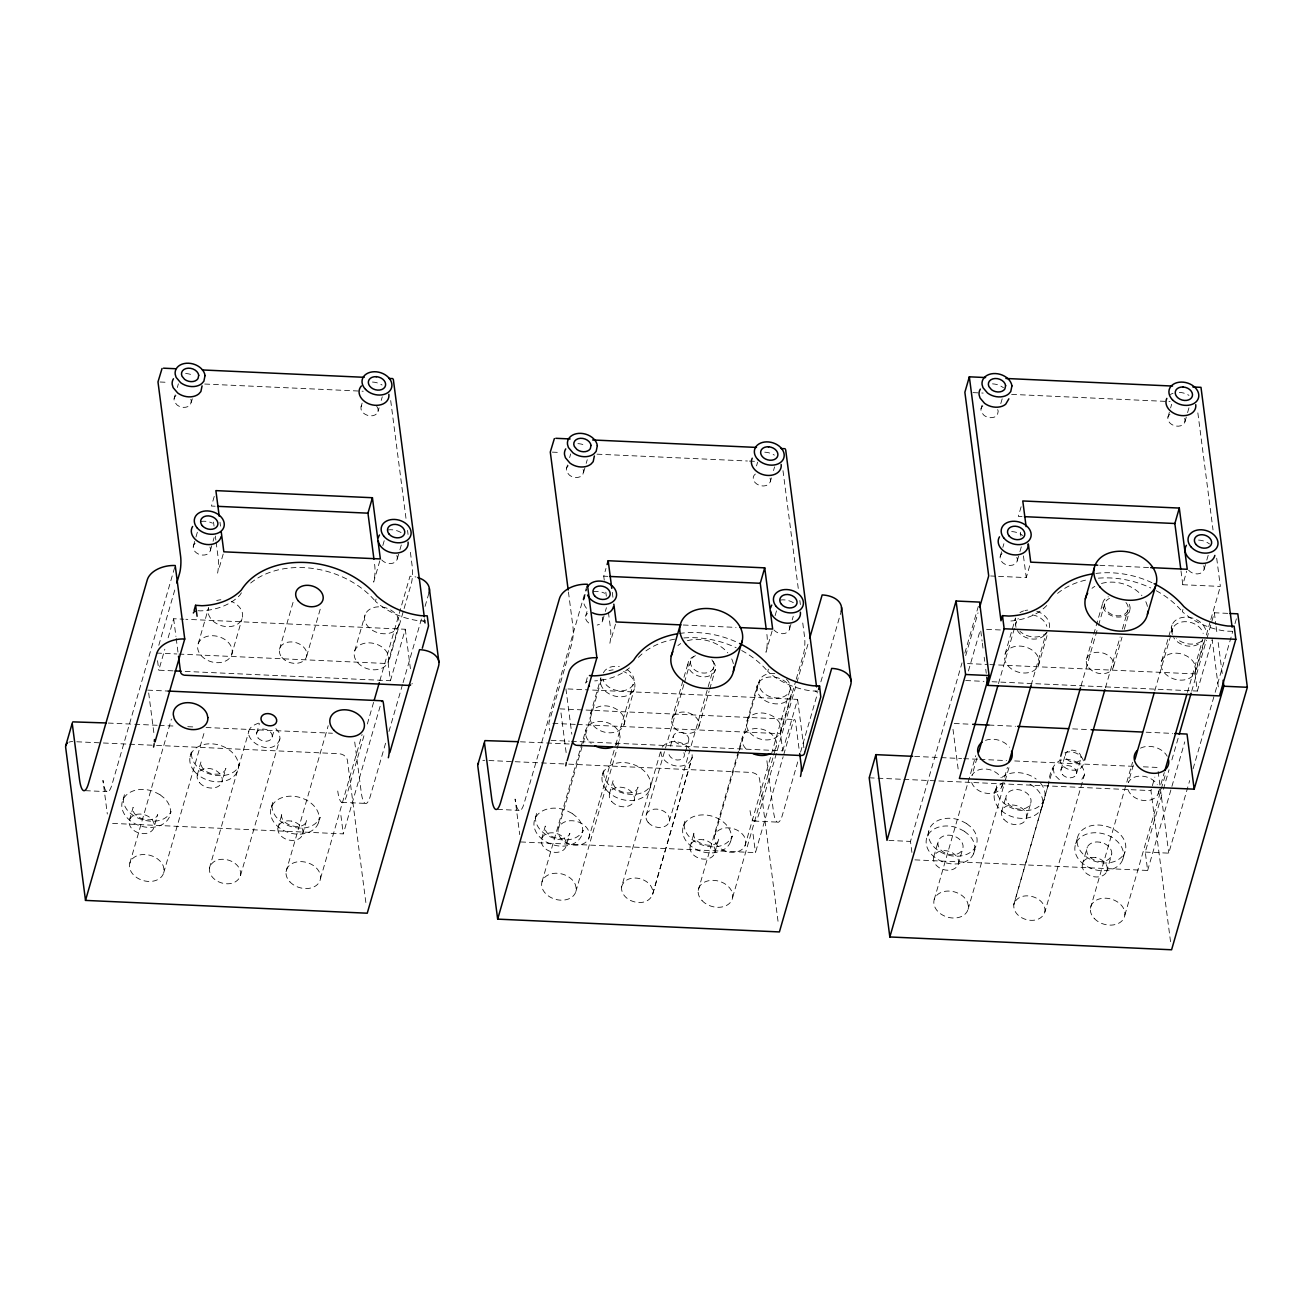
<?xml version="1.0" encoding="UTF-8"?>
<svg xmlns="http://www.w3.org/2000/svg" width="1313" height="1313" viewBox="0 0 1313 1313"><rect width="100%" height="100%" fill="white"/><g stroke="black" fill="none" stroke-linecap="round" stroke-linejoin="round"><path stroke-width="0.75" stroke-dasharray="5 3.75" d="M175.991 395.59A8.814 6.549 16.1 0 0 174.596 402.008L177.222 405.126A8.814 6.549 16.1 0 0 190.582 404.338L191.304 401.023A8.814 6.549 16.1 0 0 190.779 399.267M240.558 875.394C242.445 859.736 214.758 852.416 209.506 867.68C207.618 883.337 235.29 890.657 240.558 875.394L280.03 738.398L279.111 732.67L275.467 728.059M258.809 723.135C229.086 732.556 272.727 762.82 280.03 738.398M568.283 465.721A8.814 6.549 16.1 0 0 566.888 472.122L569.514 475.24A8.814 6.549 16.1 0 0 582.874 474.469L583.596 471.154A8.814 6.549 16.1 0 0 583.07 469.398M660.455 751.972L621.541 887.03C620.54 902.474 648.015 909.203 652.725 893.808L692.197 757.141L692.099 753.957M660.948 751.906C661.424 766.546 687.552 772.323 692.099 757.437M1048.151 785.387L1013.849 904.247C1011.962 919.888 1039.633 927.208 1044.902 911.961L1084.374 774.965C1085.096 767.087 1077.481 761.327 1070.44 759.882C1055.668 756.239 1049.399 770.55 1048.71 783.451M1044.902 911.961C1046.789 896.303 1019.101 888.983 1013.849 904.247M1013.734 904.854L1053.207 767.859M585.975 682.481L587.387 677.131M174.153 398.512L175.203 394.836M177.337 387.483L178.387 383.806M191.238 402.467L192.305 398.791M174.645 567.495L112.081 784.255A32.021 6.581 -87.4 0 1 102.956 780.365L107.321 814.027M158.807 645.274L175.663 586.895M193.306 546.224L195.424 538.872M195.965 537.033L197.557 531.519M173.004 670.845L158.791 670.188L164.831 649.229M168.146 637.79L173.644 618.735L183.804 619.194M123.077 799.519L124.554 794.365L123.373 798.32C122.027 819.345 161.581 830.473 171.051 811.549L169.246 817.31M214.232 496.396L211.442 506.047L215.513 506.244M129.413 820.215L133.138 807.347L132.892 809.153C133.22 818.409 151.504 823.793 156.887 816.259L157.708 814.618L153.982 827.485A12.802 9.519 16.1 0 1 133.187 829.931A12.802 9.519 16.1 0 1 137.947 814.142A12.802 9.519 16.1 0 1 153.982 827.485M210.392 550.475L212.509 543.122M213.051 541.284L214.101 537.608M129.839 863.117L171.412 719.081M219.386 567.265L223.276 553.758M198.214 643.698L208.619 607.673A17.611 13.081 16.1 0 0 220.387 625.333A17.611 13.081 16.1 0 0 241.773 619.391A17.611 13.081 16.1 0 0 231.252 601.387M190.09 756.83L191.632 750.97C188.612 773.373 226.772 784.321 238.195 767.514L239.705 763.657L238.227 768.794M163.698 872.833L204.713 730.75M231.662 654.711A17.611 13.081 16.1 0 0 210.457 635.787A17.611 13.081 16.1 0 0 202.711 657.124A17.611 13.081 16.1 0 0 231.662 654.711L242.052 618.686M197.262 775.212L201.037 761.638C199.182 773.111 220.141 778.494 225.229 770.124L225.852 768.433L222.127 781.301M209.391 868.287L248.863 731.292M279.538 649.213L293.62 600.402M256.626 733.228L259.416 723.578M361.059 406.784L362.125 403.107M272.152 737.085L274.384 729.355M306.684 656.09L320.766 607.279M378.029 411.478L379.096 407.801M381.213 400.449L382.28 396.772M271.364 807.265L272.841 802.112L272.021 806.182C272.497 826.517 310.59 837.743 320.175 817.31L318.353 823.087A24.816 18.448 16.1 0 1 277.47 826.189A24.816 18.448 16.1 0 1 288.745 796.252A24.816 18.448 16.1 0 1 318.353 823.087M277.864 828.257L282.279 813.01L281.639 814.7C280.03 824.991 302.088 831.392 306.274 821.872L306.651 820.1L302.253 835.347M286.07 871.668L328.201 725.679M382.822 545.535L384.414 540.02M379.802 560.881L373.68 582.102A12.014 2.462 -87.4 0 0 374.714 565.197L374.189 561.193M354.74 650.821L365.145 614.796M425.757 620.967L419.471 620.836A63.385 47.104 16.1 0 1 375.436 601.321L376.929 596.168M397.248 558.961L399.365 551.608M399.907 549.77L401.499 544.255M320.52 878.512L362.093 734.476M363.931 735.822L346.862 794.939A32.021 6.581 -87.4 0 1 337.753 791.033M367.345 723.988L373.598 702.324M379.851 680.643L410.001 576.21A24.011 15.296 -7.4 0 1 415.926 577.014M388.188 661.834A17.611 13.081 16.1 0 0 366.983 642.91A17.611 13.081 16.1 0 0 359.237 664.23A17.611 13.081 16.1 0 0 388.188 661.834L398.578 625.809A17.611 13.081 16.1 0 0 377.373 606.885A17.611 13.081 16.1 0 0 369.626 628.205A17.611 13.081 16.1 0 0 398.578 625.809M185.199 671.403L390.437 680.725L388.221 663.59L411.248 583.809A12.014 2.462 -87.4 0 0 412.282 566.904L410.181 550.672M112.606 823.399L343.3 833.886L380.622 704.605M390.437 680.725L405.29 629.255L185.839 619.276M385.579 743.224L370.348 796.006A32.021 6.581 -87.4 0 1 361.223 792.1L354.329 738.973M388.96 731.505L402.5 684.582M403.075 682.629L421.686 618.128M425.067 606.393L429.023 592.705M566.445 468.643L567.511 464.966M569.629 457.613L570.679 453.937M583.53 472.598L585.664 465.245M586.189 463.407L587.256 459.731M586.796 586.238L524.232 802.998A32.021 6.581 -87.4 0 1 515.106 799.092L519.718 834.608M583.793 599.352L586.763 589.061M585.598 616.355L587.732 609.002M604.259 580.182L603.734 576.177L605.966 568.447M535.228 818.245L536.722 813.108L535.523 817.063C534.178 838.088 573.732 849.216 583.202 830.292L581.396 836.053M602.683 620.589L604.817 613.237M605.342 611.398L606.409 607.722M541.58 838.958L545.289 826.09L545.059 827.896C545.371 837.152 563.671 842.519 569.038 834.986L569.858 833.361L566.133 846.229A12.802 9.519 16.1 0 1 545.338 848.658A12.802 9.519 16.1 0 1 550.098 832.885A12.802 9.519 16.1 0 1 566.133 846.229M611.677 637.396L615.584 623.888M541.99 881.86L585.811 730.028M590.522 713.812L600.911 677.787A17.611 13.081 16.1 0 0 612.679 695.447A17.611 13.081 16.1 0 0 634.064 689.522A17.611 13.081 16.1 0 0 623.544 671.517M558.829 827.272L582.512 745.193M583.087 743.24L601.699 678.739M602.24 775.556L603.783 769.713C600.763 792.116 638.939 803.064 650.345 786.241L651.872 782.384M588.651 838.679A16.019 11.899 16.1 0 0 570.63 820.723A16.019 11.899 16.1 0 0 561.948 839.532A16.019 11.899 16.1 0 0 588.651 838.679L615.157 746.818M615.731 744.865L633.211 684.286M575.849 891.576L619.67 739.744M623.954 724.842A17.611 13.081 16.1 0 0 602.749 705.902A17.611 13.081 16.1 0 0 595.002 727.238A17.611 13.081 16.1 0 0 623.954 724.842L634.36 688.816M609.413 793.938L613.187 780.382C611.333 791.837 632.292 797.221 637.379 788.867L638.003 787.16L634.294 800.027M671.829 719.327L688.176 662.72M646.078 815.389L683.876 684.45M684.434 682.497L690.654 660.997M670.451 746.161L673.241 736.527M756.534 465.885L757.601 462.209M685.435 751.955L688.767 740.368M669.384 821.183L713.944 666.774M698.976 726.204L709.118 691.065M709.693 689.112L715.322 669.597M770.337 481.592L771.388 477.916M773.521 470.563L774.572 466.886M652.709 894.12L692.197 757.141M683.515 825.992L684.992 820.855L684.171 824.909C684.664 845.244 722.741 856.486 732.326 836.053L730.52 841.814A24.816 18.448 16.1 0 1 689.62 844.915A24.816 18.448 16.1 0 1 700.896 814.979A24.816 18.448 16.1 0 1 730.52 841.814M690.014 847L694.429 831.736L693.789 833.443C692.181 843.717 714.239 850.118 718.441 840.599L718.818 838.843L714.403 854.09M775.113 615.649L776.705 610.135M772.11 630.995L765.971 652.233A12.014 2.462 -87.4 0 0 767.005 635.328L766.497 631.323M747.048 720.935L757.437 684.91M698.221 890.411L742.042 738.579M715.158 834.379L759.718 679.986M818.048 691.098L811.762 690.95A63.385 47.104 16.1 0 1 767.728 671.435L769.221 666.298M789.54 629.091L791.673 621.738M792.199 619.9L793.265 616.224M744.98 845.785A16.019 11.899 16.1 0 0 726.959 827.83A16.019 11.899 16.1 0 0 718.277 846.639A16.019 11.899 16.1 0 0 744.98 845.785L789.54 691.393M732.67 897.255L773.127 757.109M773.685 755.156L776.492 745.423M780.48 731.948A17.611 13.081 16.1 0 0 759.275 713.025A17.611 13.081 16.1 0 0 751.528 734.361A17.611 13.081 16.1 0 0 780.48 731.948L790.869 695.923A17.611 13.081 16.1 0 0 769.664 676.999A17.611 13.081 16.1 0 0 761.934 698.335A17.611 13.081 16.1 0 0 790.869 695.923M571.401 741.238L782.745 750.839L780.513 733.704L795.678 681.168M796.236 679.231L803.54 653.94A12.014 2.462 -87.4 0 0 804.574 637.035L802.473 620.803M807.938 644.207L759.012 813.666A32.021 6.581 -87.4 0 1 749.904 809.776M782.745 750.839L797.598 699.386L590.325 689.965M520.67 841.945L755.467 852.629L783.172 756.649M783.73 754.68L793.347 721.379A8.009 1.641 -87.4 0 1 795.612 722.363L799.404 751.578M797.73 761.967L782.499 814.733A32.021 6.581 -87.4 0 1 773.373 810.843L766.497 757.716M800.553 752.185L817.474 693.543M820.871 681.824L841.173 611.448M981.024 408.852L982.091 405.175M1000.785 403.616L1002.377 398.102M911.911 852.432L910.483 841.42L962.002 662.901M964.842 653.103L979.547 602.093M965.695 655.614L978.037 612.843M1000.194 556.564L1002.311 549.211M1002.853 547.373L1003.903 543.697M968.42 670.992L980.532 629.058M1021.12 506.736L1018.33 516.386L1022.4 516.583M927.421 836.069L929.653 828.355M1017.28 560.815L1019.397 553.462M1019.922 551.624L1021.514 546.11M933.756 856.782L938.221 841.338M998.586 576.341L1026.274 577.605L1030.163 564.098M934.183 899.684L975.756 755.648M1005.101 654.038L1015.507 618.013A17.611 13.081 16.1 0 0 1015.507 624.906M977.02 757.946L971.948 775.54A16.019 11.899 16.1 0 1 985.784 769.024A16.019 11.899 16.1 0 1 1000.949 777.591M998.454 683.679L1016.508 621.131M958.326 864.052A12.802 9.519 16.1 0 0 942.291 850.709A12.802 9.519 16.1 0 0 937.531 866.498A12.802 9.519 16.1 0 0 958.326 864.052L962.79 848.608A12.802 9.519 16.1 0 0 946.739 835.265A12.802 9.519 16.1 0 0 941.979 851.054A12.802 9.519 16.1 0 0 962.79 848.608M973.59 853.877L975.822 846.163M994.433 793.38L996.649 785.666M1001.77 786.947L1004.018 779.118M1004.593 777.165L1007.399 767.399M1031.099 685.304L1046.33 632.538M968.042 909.4L1004.56 782.876M1005.118 780.94L1009.057 767.301M1038.55 665.051A17.611 13.081 16.1 0 0 1017.345 646.127A17.611 13.081 16.1 0 0 1009.599 667.447A17.611 13.081 16.1 0 0 1038.55 665.051L1047.84 632.817M1001.606 811.779L1006.07 796.335M1026.471 817.851L1030.935 802.424M1086.425 659.553L1093.187 636.116M1093.745 634.163L1102.772 602.93M1081.042 685.846L1097.963 627.204M1098.538 625.251L1104.742 603.75M1060.97 769.779L1065.434 754.351M1167.946 417.124L1170.064 409.771M1170.605 407.933L1171.656 404.256M1076.496 773.636L1080.96 758.208M1105.464 687.717L1120.137 636.903M1122.402 629.075L1128.031 609.544M1113.572 666.43L1122.024 637.133M1124.273 629.337L1129.919 609.806M1184.917 421.818L1187.05 414.465M1187.576 412.627L1189.168 407.112M1075.692 843.832L1077.924 836.102M1082.207 864.824L1087.361 847M1216.691 558.173L1220.351 586.435L1182.8 584.728L1186.689 571.204M1090.414 908.235L1132.545 762.246M1161.628 661.145L1168.193 638.397M1168.751 636.51L1172.033 625.119M1133.349 765.052L1128.277 782.646A16.019 11.899 16.1 0 1 1142.113 776.131A16.019 11.899 16.1 0 1 1157.278 784.698M1154.784 690.786L1172.837 628.238M1106.596 871.914L1111.75 854.09M1232.644 631.307L1226.358 631.159A63.385 47.104 16.1 0 1 1182.324 611.661L1183.801 606.508M1204.136 569.3L1206.253 561.948M1206.795 560.109L1208.387 554.595M1122.697 859.654A24.816 18.448 16.1 0 0 1093.089 832.819A24.816 18.448 16.1 0 0 1081.814 862.756A24.816 18.448 16.1 0 0 1122.697 859.654L1124.929 851.924A24.816 18.448 16.1 0 0 1095.321 825.089A24.816 18.448 16.1 0 0 1084.046 855.026A24.816 18.448 16.1 0 0 1124.929 851.924M1170.54 941.716L1150.943 790.607L1154.849 777.099M1158.099 794.053L1160.347 786.224M1160.922 784.271L1164.303 772.553M1187.428 692.411L1202.659 639.644A16.019 11.899 16.1 0 1 1188.823 646.16A16.019 11.899 16.1 0 1 1173.658 637.593M1124.864 915.079L1165.878 772.996M1195.076 672.174A17.611 13.081 16.1 0 0 1173.871 653.234A17.611 13.081 16.1 0 0 1166.125 674.57A17.611 13.081 16.1 0 0 1195.076 672.174L1204.366 639.94M992.086 681.726L1197.325 691.065L1195.109 673.914L1205.761 636.986M1206.335 635.032L1210.258 621.426M1210.816 619.473L1220.351 586.435M914.898 859.867L1147.644 870.453L1145.264 852.088L1162.826 791.279M1163.384 789.31L1169.046 769.697M1171.885 759.882L1178.68 736.347M1191.695 691.229L1206.417 640.235M1206.975 638.266L1214.344 612.761L1228.032 613.384M1197.325 691.065L1212.178 639.595L1218.71 689.883M1147.644 870.453L1184.769 741.861M1145.264 852.088L1168.751 853.155L1189.693 780.579M1193.09 768.794L1214.607 694.265M1215.182 692.296L1232.726 631.487M1234.991 623.642L1237.256 615.797M621.541 887.03C625.924 871.159 654.334 878.085 652.725 893.808M1053.19 768.171L1054.339 774.818L1060.888 781.12M1084.374 774.965L1080.927 780.874M662.195 747.146C668.711 738.53 682.826 740.86 689.309 748.377M973.015 392.62L983.174 393.079M1011.617 394.376L1170.113 401.581M160.022 382.001L168.146 382.378M204.73 384.036L363.225 391.241M552.313 452.132L560.454 452.493M597.021 454.167L747.409 460.994M749.428 461.093L755.533 461.372M1099.834 565.312L1148.629 567.528M990.675 575.98L996.616 576.259M603.734 576.177L607.804 576.358M986.621 629.337L1000.851 629.994M683.22 625.004L736.068 627.401M967.517 663.574L987.836 664.493M989.871 664.591L1195.109 673.914M965.679 680.528L983.962 681.365M156.559 653.053L176.878 653.972M178.913 654.071L388.221 663.59M567.971 688.948L588.29 689.867M954.272 723.479L970.602 724.234M988.984 725.055L1015.523 726.27M1072.688 728.863L1089.019 729.618M1146.183 732.211L1172.722 733.409M147.68 690.129L168.097 691.065M559.83 708.872L794.628 719.54M552.921 723.365L575.275 724.382M577.31 724.464L780.513 733.704M914.669 756.403L939.172 757.519M941.208 757.617L961.625 758.537M963.676 758.635L977.972 759.291M980.007 759.374L1006.546 760.588M1014.719 760.949L1133.135 766.332M1143.344 766.808L1157.623 767.449M551.083 740.319L569.366 741.139M108.273 723.053L132.728 724.169M134.763 724.267L157.183 725.285M159.218 725.383L175.532 726.122M187.759 726.68L195.9 727.041M206.092 727.5L332.452 733.245M520.424 741.796L569.333 744.011M76.778 741.779L101.331 742.895M103.382 742.994L154.557 745.324M156.608 745.407L338.77 753.695A8.009 5.941 16.1 0 1 347.403 760.161L366.196 905.149M488.928 760.522L566.707 764.051M568.759 764.15L750.921 772.421A8.009 5.941 16.1 0 1 759.554 778.904L778.363 923.892M869.206 777.805L901.867 779.282M903.902 779.38L1150.943 790.607M85.427 790.672L106.944 791.641M341.741 802.325L365.211 803.392M497.578 809.399L519.095 810.384M753.892 821.052L777.362 822.119M888.95 840.435L910.483 841.42M198.017 610.709L200.429 610.873A63.385 47.104 16.1 0 0 239.885 595.15A80.06 59.495 16.1 0 1 242.134 591.884M1197.85 412.873L1213.031 529.927M1214.344 612.761L1215.887 624.676M1216.15 626.662L1217.167 634.606M1218.201 642.549L1222.584 676.293M1180.994 570.892L1182.8 584.728M1158.148 771.437L1168.751 853.155M1020.382 532.192L1020.89 536.131M1023.451 555.891L1026.274 577.605M980.795 631.077L982.091 641.138M982.354 643.14L983.142 649.18M984.176 657.222L984.701 661.243M985.751 669.285L986.26 673.323M952.992 729.289L958.605 772.586M782.991 470.678L798.517 590.374M799.847 600.517L800.372 604.571M797.598 699.386L804.508 752.644M753.071 834.264L755.467 852.629M612.285 592.327L613.056 598.252M605.818 592.179L606.327 596.184M608.411 612.203L610.479 628.205A12.014 2.462 -87.4 0 1 609.445 645.11M568.447 592.015L572.928 626.498A12.014 2.462 -87.4 0 1 571.877 643.403L548.85 723.168L549.852 730.799M565.936 688.849L571.828 734.213M566.133 752.595L560.832 711.679A8.009 1.641 -87.4 0 0 560.569 710.284M424.542 618.817L425.067 622.871M390.7 400.563L406.226 520.243M407.539 530.386L408.064 534.457M405.29 629.255L410.411 668.711M340.92 815.521L343.3 833.886M219.993 522.213L220.502 526.152M213.51 522.065L214.035 526.07M215.332 536.065L215.857 540.07M216.12 542.072L218.188 558.091A12.014 2.462 -87.4 0 1 217.154 574.996M173.644 618.735L175.942 636.477M176.205 638.446L177.994 652.266M157.544 660.669L158.791 670.188M148.681 692.952L154.245 735.805M68.883 742.239A8.009 5.941 16.1 0 1 72.675 741.599M372.465 382.05A15.214 11.308 16.1 0 1 382.067 385.004M209.932 546.979A8.814 6.549 16.1 0 1 200.462 554.759A8.814 6.549 16.1 0 1 195.145 543.319M387.844 529.96A15.264 11.341 16.1 0 1 402.648 533.636M412.184 683.302A4.005 2.971 16.1 0 1 411.888 684.024M216.678 600.583A17.611 13.081 16.1 0 1 220.847 599.762M200.987 521.458A15.264 11.341 16.1 0 1 212.46 523.148M250.668 583.038A80.06 59.495 16.1 0 1 375.436 601.321M185.625 373.516A15.264 11.341 16.1 0 1 193.29 375.42M422.835 621A4.005 2.528 -9.5 0 1 425.018 623.544M376.733 406.308A8.814 6.549 16.1 0 1 374.96 414.99A8.814 6.549 16.1 0 1 363.307 412.971A8.814 6.549 16.1 0 1 363.045 403.944M396.805 555.481A8.814 6.549 16.1 0 1 392.817 563.211A8.814 6.549 16.1 0 1 381.689 559.88M745.899 748.804A17.611 13.081 16.1 0 1 747.163 730.996A17.611 13.081 16.1 0 1 770.534 733.278A17.611 13.081 16.1 0 1 773.341 751.496M615.6 745.39A17.611 13.081 16.1 0 0 620.031 736.33L619.194 732.802A17.611 13.081 16.1 0 0 599.581 721.411A17.611 13.081 16.1 0 0 585.467 733.458L586.287 736.97A17.611 13.081 16.1 0 0 591.162 743.355M683.909 752.644A8.009 5.941 16.1 0 1 677.344 760.014A8.009 5.941 16.1 0 1 668.777 751.955M482.839 760.44A8.009 5.941 16.1 0 1 484.842 760.325M764.757 452.181A15.214 11.308 16.1 0 1 774.358 455.119M602.24 617.11A8.814 6.549 16.1 0 1 597.218 625.07M588.684 622.953A8.814 6.549 16.1 0 1 587.436 613.434M780.135 600.074A15.264 11.341 16.1 0 1 794.939 603.75M586.435 608.28A15.264 11.341 16.1 0 1 584.925 596.611M593.279 591.589A15.264 11.341 16.1 0 1 604.751 593.263M608.969 670.697A17.611 13.081 16.1 0 1 613.155 669.876M638.397 657.37A80.06 59.495 16.1 0 1 642.976 653.168M645.947 650.887A80.06 59.495 16.1 0 1 675.998 638.922M683.827 637.954A80.06 59.495 16.1 0 1 736.183 647.736M741.697 650.526A80.06 59.495 16.1 0 1 767.728 671.435M629.485 667.857A63.385 47.104 16.1 0 1 594.691 680.889M577.933 443.646A15.264 11.341 16.1 0 1 585.598 445.55M679.412 633.473A80.06 59.495 16.1 0 1 737.66 642.582M815.127 691.114A4.005 2.528 -9.5 0 1 817.359 693.001M585.647 683.137A4.005 2.577 -5.3 0 1 587.321 681.398M712.959 661.391A14.016 10.406 16.1 0 1 709.726 675.768A14.016 10.406 16.1 0 1 690.54 670.91A14.016 10.406 16.1 0 1 693.773 656.533M770.042 478.113A8.814 6.549 16.1 0 1 766.004 485.597A8.814 6.549 16.1 0 1 755.09 482.593A8.814 6.549 16.1 0 1 755.336 474.059M789.097 625.595A8.814 6.549 16.1 0 1 785.108 633.342A8.814 6.549 16.1 0 1 773.981 629.994M786.438 679.133A16.019 11.899 16.1 0 1 781.629 697.4A16.019 11.899 16.1 0 1 759.209 686.174A16.019 11.899 16.1 0 1 775.622 673.717M627.007 669.564A16.019 11.899 16.1 0 1 627.089 689.719A16.019 11.899 16.1 0 1 602.88 679.067M603.389 672.88A16.019 11.899 16.1 0 1 619.293 666.61M677.918 645.569A32.021 23.798 16.1 0 1 680.725 643.6M687.388 640.728A32.021 23.798 16.1 0 1 727.812 652.873M731.718 658.929A32.021 23.798 16.1 0 1 733.606 665.314M711.859 659.766A12.014 8.928 16.1 0 1 709.201 672.108A12.014 8.928 16.1 0 1 692.722 668.022A12.014 8.928 16.1 0 1 695.398 655.663M1092.006 588.322A32.021 23.798 16.1 0 1 1094.812 586.353M1101.476 583.481A32.021 23.798 16.1 0 1 1141.916 595.642M1145.806 601.682A32.021 23.798 16.1 0 1 1147.414 606.475M1125.963 602.519A12.014 8.928 16.1 0 1 1123.288 614.861A12.014 8.928 16.1 0 1 1106.81 610.775A12.014 8.928 16.1 0 1 1109.485 598.433M1064.925 752.825A12.014 8.928 16.1 0 1 1082.848 759.177A12.014 8.928 16.1 0 1 1073.016 770.222A12.014 8.928 16.1 0 1 1060.182 758.159M1158.887 791.05A16.019 11.899 16.1 0 1 1144.263 800.553A16.019 11.899 16.1 0 1 1127.769 788.834M1172.328 634.442A16.019 11.899 16.1 0 1 1184.638 621.689A16.019 11.899 16.1 0 1 1203.168 633.457M1002.558 783.943A16.019 11.899 16.1 0 1 987.934 793.446A16.019 11.899 16.1 0 1 971.439 781.727M1044.524 635.164A16.019 11.899 16.1 0 1 1017.329 630.486M1015.999 627.335A16.019 11.899 16.1 0 1 1018.314 618.521M1032.395 614.878A16.019 11.899 16.1 0 1 1046.838 626.35M1140.472 748.18A17.611 13.081 16.1 0 1 1167.208 756.272M985.505 740.384A17.611 13.081 16.1 0 1 1009.451 747.245M1029.934 784.206A24.816 18.448 16.1 0 1 1038.452 812.616A24.816 18.448 16.1 0 1 1002.131 811.27A24.816 18.448 16.1 0 1 1002.574 783.188M1040.52 783.139A24.816 18.448 16.1 0 1 1024.222 810.663A24.816 18.448 16.1 0 1 997.699 782.614M1001.835 777.444A24.816 18.448 16.1 0 1 1036.154 779.019M982.863 405.93A8.814 6.549 16.1 0 0 981.484 412.331L984.11 415.45A8.814 6.549 16.1 0 0 997.47 414.678L998.175 411.363A8.814 6.549 16.1 0 0 997.667 409.607M1170.408 394.524A15.214 11.308 16.1 0 1 1173.051 393.26M1179.337 392.39A15.214 11.308 16.1 0 1 1188.954 395.344M992.513 383.856A15.264 11.341 16.1 0 1 1003.509 387.762M1011.683 531.568A15.264 11.341 16.1 0 1 1022.679 535.474M1198.539 540.07A15.264 11.341 16.1 0 1 1209.536 543.959M1184.621 418.338A8.814 6.549 16.1 0 1 1180.6 425.822A8.814 6.549 16.1 0 1 1169.686 422.802A8.814 6.549 16.1 0 1 1169.916 414.268M1129.246 604.259A14.016 10.406 16.1 0 1 1122.254 616.667A14.016 10.406 16.1 0 1 1104.479 610.266A14.016 10.406 16.1 0 1 1108.353 596.759M1016.82 557.319A8.814 6.549 16.1 0 1 1012.504 565.148A8.814 6.549 16.1 0 1 1001.31 561.176A8.814 6.549 16.1 0 1 1003.674 552.658M1203.676 565.821A8.814 6.549 16.1 0 1 1199.688 573.551A8.814 6.549 16.1 0 1 1188.577 570.203M1047.216 632.029A17.611 13.081 16.1 0 1 1019.988 631.422M1019.988 612.597A17.611 13.081 16.1 0 1 1023.566 610.922M1024.895 610.545A17.611 13.081 16.1 0 1 1027.734 610.102M1036.696 611.202A17.611 13.081 16.1 0 1 1048.939 629.025M1200.985 641.565A17.611 13.081 16.1 0 1 1176.514 638.545M1172.033 632.013A17.611 13.081 16.1 0 1 1186.476 617.143A17.611 13.081 16.1 0 1 1206.056 632.768M1046.773 605.49A63.385 47.104 16.1 0 1 1007.301 621.213M1057.556 593.378A80.06 59.495 16.1 0 1 1088.69 579.476M1098.423 578.163A80.06 59.495 16.1 0 1 1150.762 587.945M1156.277 590.735A80.06 59.495 16.1 0 1 1182.324 611.661M1095.945 573.42A80.06 59.495 16.1 0 1 1152.256 582.808M1100.245 842.207L1096.962 841.928A12.802 9.519 16.1 0 0 1088.92 856.06A12.802 9.519 16.1 0 0 1110.125 857.898A12.802 9.519 16.1 0 0 1100.245 842.207M1095.797 857.652L1092.514 857.373A12.802 9.519 16.1 0 0 1084.472 871.487A12.802 9.519 16.1 0 0 1105.677 873.342A12.802 9.519 16.1 0 0 1095.797 857.652M703.604 839.828L700.321 839.532A12.802 9.519 16.1 0 0 692.279 853.663A12.802 9.519 16.1 0 0 713.484 855.502A12.802 9.519 16.1 0 0 703.604 839.828M291.453 821.085L288.171 820.806A12.802 9.519 16.1 0 0 280.129 834.937A12.802 9.519 16.1 0 0 301.334 836.775A12.802 9.519 16.1 0 0 291.453 821.085M966.499 823.497L960.591 820.461A24.816 18.448 16.1 0 0 928.357 834.641A24.816 18.448 16.1 0 0 961.543 855.846A24.816 18.448 16.1 0 0 971.078 827.157L966.499 823.497M964.267 831.211L958.359 828.175A24.816 18.448 16.1 0 0 926.125 842.355A24.816 18.448 16.1 0 0 959.327 863.56A24.816 18.448 16.1 0 0 968.846 834.887L964.267 831.211M572.074 813.387L566.166 810.351A24.816 18.448 16.1 0 0 533.931 824.531A24.816 18.448 16.1 0 0 567.134 845.736A24.816 18.448 16.1 0 0 576.67 817.047L572.074 813.387M159.923 794.66L154.015 791.624A24.816 18.448 16.1 0 0 121.781 805.788A24.816 18.448 16.1 0 0 154.983 827.009A24.816 18.448 16.1 0 0 164.502 798.32L159.923 794.66M968.387 905.97L967.566 902.458A17.611 13.081 16.1 0 0 947.953 891.051A17.611 13.081 16.1 0 0 933.822 903.114L934.659 906.626A17.611 13.081 16.1 0 0 954.272 918.033A17.611 13.081 16.1 0 0 968.387 905.97M576.21 888.146L575.373 884.634A17.611 13.081 16.1 0 0 555.76 873.227A17.611 13.081 16.1 0 0 541.645 885.274L542.466 888.803A17.611 13.081 16.1 0 0 562.079 900.193A17.611 13.081 16.1 0 0 576.21 888.146M164.043 869.419L163.222 865.891A17.611 13.081 16.1 0 0 143.609 854.5A17.611 13.081 16.1 0 0 129.478 866.547L130.315 870.059A17.611 13.081 16.1 0 0 149.928 881.466A17.611 13.081 16.1 0 0 164.043 869.419M194.373 771.338A24.816 18.448 16.1 0 0 236.389 773.259A24.816 18.448 16.1 0 0 211.705 743.831A24.816 18.448 16.1 0 0 194.373 771.338M289.927 881.893A17.611 13.081 16.1 0 0 319.486 881.778A17.611 13.081 16.1 0 0 300.464 861.607A17.611 13.081 16.1 0 0 289.927 881.893M199.527 782.696A12.802 9.519 16.1 0 0 221.208 783.598A12.802 9.519 16.1 0 0 208.373 768.45A12.802 9.519 16.1 0 0 199.527 782.696M258.021 737.906A8.009 5.941 16.1 0 0 271.578 738.513A8.009 5.941 16.1 0 0 263.601 729.027A8.009 5.941 16.1 0 0 258.021 737.906M281.901 657.403A14.016 10.406 16.1 0 0 305.634 658.601A14.016 10.406 16.1 0 0 291.814 641.942A14.016 10.406 16.1 0 0 281.901 657.403M606.524 790.065A24.816 18.448 16.1 0 0 648.54 792.002A24.816 18.448 16.1 0 0 623.856 762.574A24.816 18.448 16.1 0 0 606.524 790.065M702.078 900.636A17.611 13.081 16.1 0 0 731.653 900.521A17.611 13.081 16.1 0 0 712.614 880.334A17.611 13.081 16.1 0 0 702.078 900.636M611.677 801.422A12.802 9.519 16.1 0 0 633.358 802.341A12.802 9.519 16.1 0 0 620.524 787.193A12.802 9.519 16.1 0 0 611.677 801.422M674.619 741.205A8.009 5.941 16.1 0 0 688.176 741.812A8.009 5.941 16.1 0 0 680.216 732.326A8.009 5.941 16.1 0 0 674.619 741.205M674.193 727.517A14.016 10.406 16.1 0 0 697.925 728.715A14.016 10.406 16.1 0 0 684.106 712.056A14.016 10.406 16.1 0 0 674.193 727.517M648.162 822.414A12.014 8.928 16.1 0 0 668.498 823.333A12.014 8.928 16.1 0 0 656.533 809.103A12.014 8.928 16.1 0 0 648.162 822.414M1094.271 918.46A17.611 13.081 16.1 0 0 1123.83 918.345A17.611 13.081 16.1 0 0 1104.807 898.174A17.611 13.081 16.1 0 0 1094.271 918.46M1003.871 819.263A12.802 9.519 16.1 0 0 1025.551 820.165A12.802 9.519 16.1 0 0 1012.717 805.017A12.802 9.519 16.1 0 0 1003.871 819.263M1008.318 803.819A12.802 9.519 16.1 0 0 1029.999 804.721A12.802 9.519 16.1 0 0 1017.165 789.573A12.802 9.519 16.1 0 0 1008.318 803.819M1066.812 759.029A8.009 5.941 16.1 0 0 1080.369 759.636A8.009 5.941 16.1 0 0 1072.393 750.15A8.009 5.941 16.1 0 0 1066.812 759.029M1062.365 774.473A8.009 5.941 16.1 0 0 1075.905 775.08A8.009 5.941 16.1 0 0 1067.945 765.594A8.009 5.941 16.1 0 0 1062.365 774.473M1088.789 667.743A14.016 10.406 16.1 0 0 1112.521 668.941A14.016 10.406 16.1 0 0 1098.702 652.282A14.016 10.406 16.1 0 0 1088.789 667.743"/><path stroke-width="1.5" d="M202.071 385.874L200.889 391.553L198.772 393.933A15.264 11.341 16.1 0 1 177.665 392.964L173.152 387.647L172.216 384.512A15.264 11.341 16.1 0 1 173.464 378.768M594.362 455.988L593.181 461.667L591.063 464.047A15.264 11.341 16.1 0 1 569.957 463.095L565.443 457.777L564.524 454.643A15.264 11.341 16.1 0 1 565.755 448.898M393.358 379.572L424.28 616.782M785.666 449.703L816.571 686.896M65.716 745.784L72.346 722.807M176.779 583.005L179.586 573.289A12.014 2.462 -87.4 0 0 180.62 556.384L157.987 381.919L162.041 368.493M389.813 752.595L419.536 649.656A24.011 15.296 -7.4 0 1 438.558 666.167L367.246 913.208L85.509 900.406L156.805 653.365A24.011 15.296 -7.4 0 1 184.739 638.988L175.22 565.526A24.011 15.296 -7.4 0 0 147.269 579.903L88.595 783.188A32.021 6.581 -87.4 0 1 79.486 779.298L72.33 724.202M155.032 741.927L184.739 638.988M194.094 610.447L195.588 605.293L201.907 605.72A63.385 47.104 16.1 0 0 241.362 590.013A80.06 59.495 16.1 0 1 376.929 596.168A63.385 47.104 16.1 0 0 420.948 615.682L427.234 615.83L428.547 625.907L422.31 648.212M373.942 559.19L367.968 513.17L372.416 497.725L215.89 490.619L219.222 516.288M374.172 700.354L379.293 682.612M477.866 764.527L484.94 740.614L518.389 741.697M801.98 771.338L831.687 668.399A24.011 15.296 -7.4 0 1 850.709 684.91L779.397 931.935L497.66 919.133L568.956 672.092A24.011 15.296 -7.4 0 1 596.89 657.731L587.371 584.269A24.011 15.296 -7.4 0 0 559.436 598.646L500.762 801.931A32.021 6.581 -87.4 0 1 491.636 798.025L484.497 742.945M607.082 564.59L608.198 560.733L764.724 567.856L772.651 629.058L740.138 627.581M567.183 760.654L596.89 657.731M671.238 656.172L680.15 625.3M733.36 671.6L742.272 640.728M766.234 629.321L760.26 583.284L764.724 567.856M809.645 638.299L822.151 594.937A24.011 15.296 -7.4 0 1 841.173 611.448M818.541 689.374L819.542 685.944L813.239 685.796A63.385 47.104 16.1 0 1 769.221 666.298A80.06 59.495 16.1 0 0 739.514 643.468M985.587 377.553L969.339 376.815L964.874 392.259L988.705 575.898L979.728 607M912.633 756.321L875.886 754.647L869.206 777.805L889.837 936.957L1171.59 949.775L1247.35 687.29L1237.814 613.827L1230.002 613.483M1223.092 680.265L1223.864 686.223L1194.157 789.162L959.376 778.478L989.083 675.555L979.547 602.093L956.077 601.026L886.997 840.353L875.886 754.647M889.837 936.957L965.597 674.488L956.077 601.026M1092.071 573.978A80.06 59.495 16.1 0 0 1048.25 600.353A63.385 47.104 16.1 0 1 1008.794 616.06L1002.476 615.633L1000.982 620.786L969.339 376.815M1154.111 583.694A80.06 59.495 16.1 0 1 1183.801 606.508A63.385 47.104 16.1 0 0 1227.836 626.022L1234.122 626.17L1235.828 639.3L1219.482 695.906L987.836 685.386L1004.166 628.763L1002.476 615.633M978.71 752.086L997.896 685.632M1009.106 761.54L1031.099 685.304M1085.326 598.941L1094.238 568.053M1060.74 756.19L1080.484 687.799M1084.604 760.03L1104.906 689.67M1147.447 614.353L1156.359 583.481M1180.748 568.923L1174.856 523.51L1179.304 508.065L1022.778 500.959L1026.11 526.628M1135.039 759.193L1154.225 692.739M1164.861 770.6L1186.87 694.364M1179.238 734.394L1191.121 693.198M1008.86 398.84L1005.66 404.273A15.264 11.341 16.1 0 1 984.553 403.304L980.04 397.987L979.104 394.852A15.264 11.341 16.1 0 1 980.351 389.108M554.349 438.608L550.295 452.033L568.184 589.98M72.789 721.871L106.238 722.971M1005.906 378.472L1172.542 386.055M1192.861 386.974L1200.985 387.335L1232.119 627.237M163.501 368.182L175.778 368.74M202.399 369.954L364.193 377.307M388.763 378.423L392.866 378.604M555.793 438.296L570.121 438.952M592.655 439.97L756.485 447.421M781.054 448.537L785.158 448.718M1024.419 516.666L1174.856 523.51M217.531 506.326L367.968 513.17M1097.799 565.214L1030.721 562.161L1028.424 544.386M1150.664 567.61L1187.247 569.284L1179.304 508.065M609.839 576.456L760.26 583.284M1004.166 628.763L1235.828 639.3M681.184 624.906L616.142 621.952L613.827 604.177M965.597 674.488L989.083 675.555M1223.864 686.223L1247.35 687.29M175.039 670.927L181.145 671.206M184.854 675.227L408.688 685.402A4.005 2.971 16.1 0 0 410.592 685.074M972.638 724.316L988.984 725.055M1017.559 726.368L1068.601 728.682M1091.054 729.7L1142.097 732.03M1174.758 733.507L1187.018 734.065L1194.157 789.162M168.097 691.065L382.477 700.797M577.162 745.341L800.979 755.517A4.005 2.971 16.1 0 0 804.475 753.416L820.789 696.891L819.542 685.944M1182.98 387.007L1183.292 387.023A8.814 6.549 16.1 0 1 1191.63 397.642A8.814 6.549 16.1 0 1 1176.661 396.542A8.814 6.549 16.1 0 1 1183.292 387.023M376.092 376.667L376.404 376.683A8.814 6.549 16.1 0 1 384.742 387.302A8.814 6.549 16.1 0 1 369.79 386.219A8.814 6.549 16.1 0 1 376.404 376.683M768.4 446.781L768.696 446.797A8.814 6.549 16.1 0 1 777.033 457.416A8.814 6.549 16.1 0 1 762.082 456.333A8.814 6.549 16.1 0 1 768.696 446.797M589.455 675.522L594.198 675.85A63.385 47.104 16.1 0 0 633.67 660.127A80.06 59.495 16.1 0 1 677.492 633.769M589.192 685.501L589.389 686.387M197.098 616.257L195.588 605.293M1011.552 751.315L1012.208 754.154A17.611 13.081 16.1 0 1 998.093 766.201A17.611 13.081 16.1 0 1 978.48 754.811L977.643 751.282A17.611 13.081 16.1 0 1 982.075 742.222M986.785 677.344L987.836 685.386M841.535 607.41L851.054 680.873M799.666 753.514L801.176 765.216A8.009 1.641 -87.4 0 1 800.487 776.475M608.198 560.733L611.776 588.388M497.66 919.133L477.801 766.103A8.009 5.941 16.1 0 1 478.457 763.083M429.367 588.684L438.903 662.146M372.416 497.725L380.36 558.944L223.834 551.821L221.273 532.077M178.502 656.205L180.554 671.993M85.509 900.406L65.65 747.36A8.009 5.941 16.1 0 1 67.373 743.142M381.591 701.519A8.009 1.641 -87.4 0 1 383.462 703.62L389.025 746.473A8.009 1.641 -87.4 0 1 388.336 757.749M154.442 739.547A8.009 1.641 -87.4 0 1 154.36 741.632M154.179 743.683A8.009 1.641 -87.4 0 1 153.539 747.064M417.764 577.507A24.011 15.296 -7.4 0 1 429.023 592.705M408.08 542.088A15.264 11.341 16.1 0 1 394.671 553.085A15.264 11.341 16.1 0 1 378.242 540.726M378.357 537.723A15.264 11.341 16.1 0 1 379.49 534.982M388.861 394.343A15.214 11.308 16.1 0 1 370.545 404.453A15.214 11.308 16.1 0 1 361.42 385.924M221.109 536.59A15.264 11.341 16.1 0 1 201.989 543.434A15.264 11.341 16.1 0 1 192.617 526.48M183.836 675.079A4.005 2.971 16.1 0 1 180.784 672.781M193.356 613.007A4.005 2.577 -5.3 0 1 195.03 611.267M770.255 753.646A17.611 13.081 16.1 0 1 753.186 753.728M612.17 747.228A17.611 13.081 16.1 0 1 594.887 745.784M566.33 762.41A8.009 1.641 -87.4 0 1 565.706 765.807M800.388 612.203A15.264 11.341 16.1 0 1 786.979 623.199A15.264 11.341 16.1 0 1 770.534 610.84M770.649 607.853A15.264 11.341 16.1 0 1 771.781 605.096M587.896 586.32A15.264 11.341 16.1 0 1 611.054 584.958A15.264 11.341 16.1 0 1 610.348 603.192A15.264 11.341 16.1 0 1 587.551 595.101M781.169 464.457A15.214 11.308 16.1 0 1 764.494 475.011A15.214 11.308 16.1 0 1 752.234 458.188M613.417 606.704A15.264 11.341 16.1 0 1 592.458 612.794M576.128 745.193A4.005 2.971 16.1 0 1 573.075 742.912M733.737 666.906A32.021 23.798 16.1 0 1 697.269 687.175A32.021 23.798 16.1 0 1 672.814 651.773M1147.841 611.251A32.021 23.798 16.1 0 1 1109.337 629.37A32.021 23.798 16.1 0 1 1087.689 593.164M1168.537 759.767A17.611 13.081 16.1 0 1 1147.546 772.323A17.611 13.081 16.1 0 1 1137.386 750.347M1195.749 404.683A15.214 11.308 16.1 0 1 1179.09 415.22A15.214 11.308 16.1 0 1 1166.83 398.397M1214.853 555.415A15.264 11.341 16.1 0 1 1195.733 562.259A15.264 11.341 16.1 0 1 1186.361 545.322M1028.112 543.927A15.264 11.341 16.1 0 1 1010.797 554.349A15.264 11.341 16.1 0 1 999.505 536.82M198.723 375.288L198 378.604A8.814 6.549 16.1 0 1 184.641 379.391L182.031 376.273A8.814 6.549 16.1 0 1 188.12 368.182A8.814 6.549 16.1 0 1 198.723 375.288M205.041 375.584L203.86 381.262L201.742 383.642A15.264 11.341 16.1 0 1 180.636 382.674L176.123 377.356L175.187 374.221A15.264 11.341 16.1 0 1 188.596 363.225A15.264 11.341 16.1 0 1 205.041 375.584M591.014 445.419L590.308 448.734A8.814 6.549 16.1 0 1 576.949 449.506L574.323 446.387A8.814 6.549 16.1 0 1 580.428 438.296A8.814 6.549 16.1 0 1 591.014 445.419M597.333 445.698L596.151 451.377L594.034 453.756A15.264 11.341 16.1 0 1 572.928 452.804L568.414 447.487L567.495 444.352A15.264 11.341 16.1 0 1 580.904 433.356A15.264 11.341 16.1 0 1 597.333 445.698M1005.61 385.628L1004.888 388.943A8.814 6.549 16.1 0 1 991.528 389.731L988.919 386.613A8.814 6.549 16.1 0 1 995.008 378.505A8.814 6.549 16.1 0 1 1005.61 385.628M1011.929 385.924L1010.747 391.602L1008.63 393.966A15.264 11.341 16.1 0 1 987.524 393.014L983.01 387.696L982.075 384.561A15.264 11.341 16.1 0 1 995.484 373.565A15.264 11.341 16.1 0 1 1011.929 385.924M207.864 717.587L207.044 714.075A17.611 13.081 16.1 0 0 187.431 702.668A17.611 13.081 16.1 0 0 173.3 714.715L174.137 718.244A17.611 13.081 16.1 0 0 193.75 729.634A17.611 13.081 16.1 0 0 207.864 717.587M333.748 730.077A17.611 13.081 16.1 0 0 363.324 729.946A17.611 13.081 16.1 0 0 344.285 709.775A17.611 13.081 16.1 0 0 333.748 730.077M262.469 722.462A8.009 5.941 16.1 0 0 276.025 723.086A8.009 5.941 16.1 0 0 268.065 713.583A8.009 5.941 16.1 0 0 262.469 722.462M383.97 536.361A15.264 11.341 16.1 0 0 409.82 537.542A15.264 11.341 16.1 0 0 394.622 519.439A15.264 11.341 16.1 0 0 383.97 536.361M365.556 389.419A15.214 11.308 16.1 0 0 391.044 389.025A15.214 11.308 16.1 0 0 374.32 371.743A15.214 11.308 16.1 0 0 365.556 389.419M197.114 527.859A15.264 11.341 16.1 0 0 222.964 529.041A15.264 11.341 16.1 0 0 207.766 510.938A15.264 11.341 16.1 0 0 197.114 527.859M202.251 525.643A8.814 6.549 16.1 0 0 217.17 526.316A8.814 6.549 16.1 0 0 208.406 515.878A8.814 6.549 16.1 0 0 202.251 525.643M389.124 534.145A8.814 6.549 16.1 0 0 404.027 534.818A8.814 6.549 16.1 0 0 395.262 524.379A8.814 6.549 16.1 0 0 389.124 534.145M298.232 600.796A14.016 10.406 16.1 0 0 321.98 601.978A14.016 10.406 16.1 0 0 308.145 585.319A14.016 10.406 16.1 0 0 298.232 600.796M776.262 606.475A15.264 11.341 16.1 0 0 802.112 607.656A15.264 11.341 16.1 0 0 786.914 589.553A15.264 11.341 16.1 0 0 776.262 606.475M757.864 459.534A15.214 11.308 16.1 0 0 783.336 459.156A15.214 11.308 16.1 0 0 766.611 441.874A15.214 11.308 16.1 0 0 757.864 459.534M594.559 595.774A8.814 6.549 16.1 0 0 609.462 596.447A8.814 6.549 16.1 0 0 600.697 586.008A8.814 6.549 16.1 0 0 594.559 595.774M781.416 604.259A8.814 6.549 16.1 0 0 796.318 604.932A8.814 6.549 16.1 0 0 787.554 594.494A8.814 6.549 16.1 0 0 781.416 604.259M685.681 644.027A32.021 23.798 16.1 0 0 739.908 646.488A32.021 23.798 16.1 0 0 708.035 608.526A32.021 23.798 16.1 0 0 685.681 644.027M1099.785 586.78A32.021 23.798 16.1 0 0 1153.996 589.242A32.021 23.798 16.1 0 0 1122.123 551.279A32.021 23.798 16.1 0 0 1099.785 586.78M1172.443 399.759A15.214 11.308 16.1 0 0 1197.932 399.365A15.214 11.308 16.1 0 0 1181.208 382.083A15.214 11.308 16.1 0 0 1172.443 399.759M1190.858 546.7A15.264 11.341 16.1 0 0 1216.708 547.866A15.264 11.341 16.1 0 0 1201.51 529.779A15.264 11.341 16.1 0 0 1190.858 546.7M1004.002 538.199A15.264 11.341 16.1 0 0 1029.852 539.38A15.264 11.341 16.1 0 0 1014.654 521.277A15.264 11.341 16.1 0 0 1004.002 538.199M1009.139 535.983A8.814 6.549 16.1 0 0 1024.058 536.656A8.814 6.549 16.1 0 0 1015.294 526.218A8.814 6.549 16.1 0 0 1009.139 535.983M1195.995 544.468A8.814 6.549 16.1 0 0 1210.914 545.158A8.814 6.549 16.1 0 0 1202.15 534.719A8.814 6.549 16.1 0 0 1195.995 544.468"/></g></svg>
